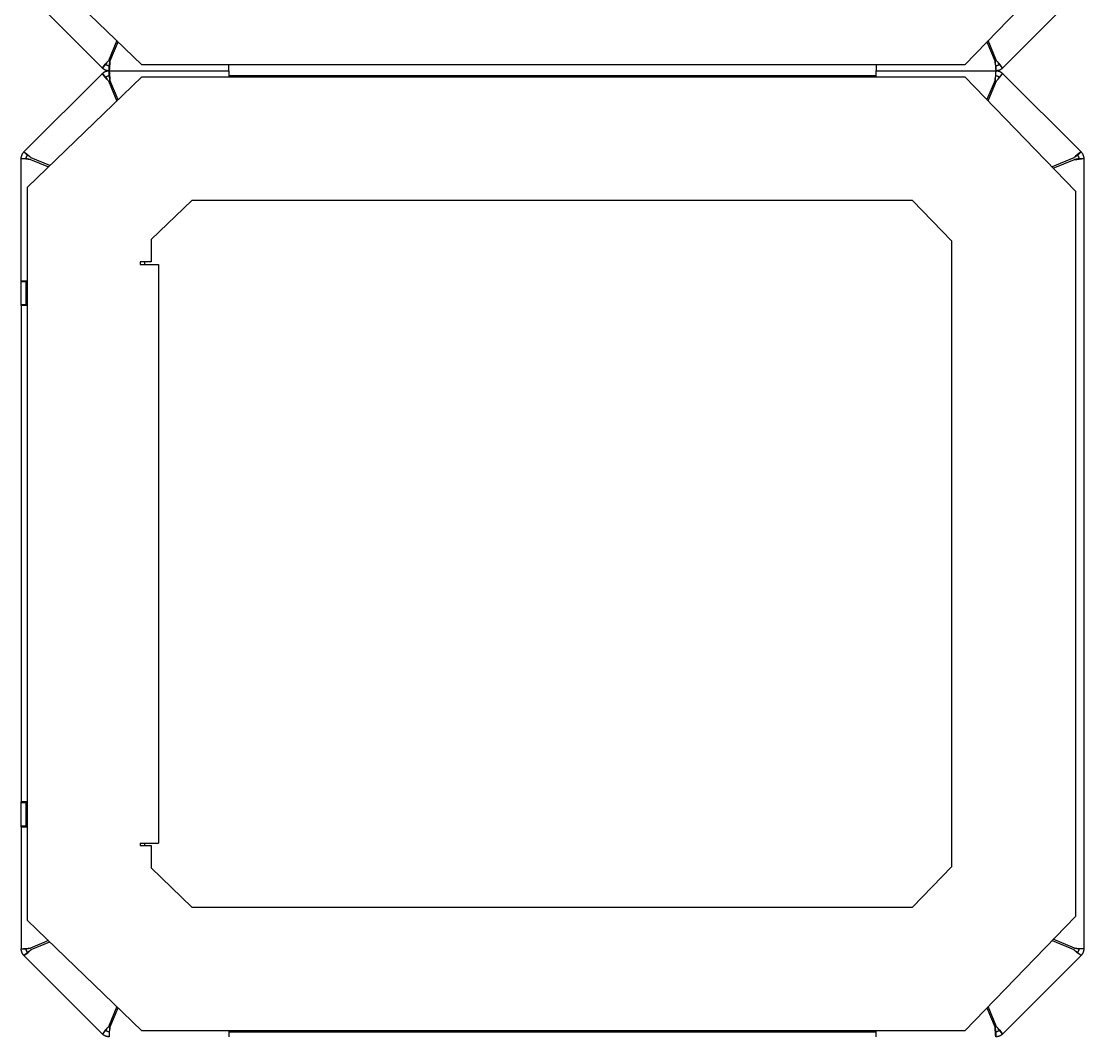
# Model space of a CAD drawing. Header units: millimetres. Extents: x 974 to 5700, y -47 to 3256.
# Drawn here: x 3278.8 to 3708.7, y 751.4 to 1162.3 of the extents above; entities that cross this region are included whole.
import ezdxf

# ---------------------------------------------------------------- set-up
doc = ezdxf.new("R2010")
doc.units = ezdxf.units.MM
doc.header["$MEASUREMENT"] = 0
doc.layers.add('Utwórz2D linie widoczne', color=7, linetype='Continuous', true_color=0x000000)

msp = doc.modelspace()

# ---------------------------------------------------------------- linework, layer by layer
at = {"layer": 'Utwórz2D linie widoczne'}
for p, q in [((3705.34, 1190.93), (3660.66, 1144.69)), ((3327.59, 1144.69), (3281.34, 1189.35)), ((3311.66, 1143.36), (3279.94, 1175.08)), ((3707.6, 1175.08), (3675.88, 1143.36)), ((3317.46, 1154.48), (3314.08, 1146.32)), ((3314.72, 1146.05), (3318, 1153.95)), ((3669.56, 1153.9), (3672.82, 1146.05)), ((3673.46, 1146.32), (3670.09, 1154.45)), ((3313.07, 1144.78), (3311.66, 1143.36)), ((3311.66, 1143.36), (3312.23, 1144.13)), ((3312.23, 1144.13), (3312.82, 1144.88)), ((3312.82, 1144.88), (3313.44, 1145.61)), ((3313.07, 1144.78), (3313.17, 1144.98)), ((3313.12, 1144.73), (3313.07, 1144.78)), ((3313.16, 1144.69), (3313.12, 1144.73)), ((3313.21, 1144.65), (3313.16, 1144.69)), ((3313.17, 1144.98), (3313.28, 1145.19)), ((3313.26, 1144.61), (3313.21, 1144.65)), ((3313.31, 1144.58), (3313.26, 1144.61)), ((3313.28, 1145.19), (3313.4, 1145.39)), ((3313.36, 1144.54), (3313.31, 1144.58)), ((3313.41, 1144.51), (3313.36, 1144.54)), ((3313.4, 1145.39), (3313.52, 1145.58)), ((3313.46, 1144.48), (3313.41, 1144.51)), ((3313.44, 1145.61), (3314.08, 1146.32)), ((3313.52, 1144.45), (3313.46, 1144.48)), ((3313.52, 1145.58), (3313.65, 1145.77)), ((3313.57, 1144.42), (3313.52, 1144.45)), ((3313.63, 1144.4), (3313.57, 1144.42)), ((3313.68, 1144.37), (3313.63, 1144.4)), ((3313.65, 1145.77), (3313.79, 1145.96)), ((3313.74, 1144.35), (3313.68, 1144.37)), ((3313.8, 1144.33), (3313.74, 1144.35)), ((3313.79, 1145.96), (3313.93, 1146.14)), ((3313.86, 1144.32), (3313.8, 1144.33)), ((3313.92, 1144.3), (3313.86, 1144.32)), ((3313.98, 1144.29), (3313.92, 1144.3)), ((3313.93, 1146.14), (3314.08, 1146.32)), ((3314.04, 1144.28), (3313.98, 1144.29)), ((3314.1, 1144.27), (3314.04, 1144.28)), ((3314.16, 1144.26), (3314.1, 1144.27)), ((3314.22, 1144.25), (3314.16, 1144.26)), ((3314.28, 1144.25), (3314.22, 1144.25)), ((3314.34, 1144.25), (3314.28, 1144.25)), ((3314.34, 1144.25), (3314.42, 1144.47)), ((3314.34, 1142.25), (3314.34, 1144.25)), ((3314.42, 1144.47), (3314.49, 1144.69)), ((3314.49, 1144.69), (3314.54, 1144.91)), ((3314.6, 1144.14), (3314.49, 1143.19)), ((3314.54, 1144.91), (3314.6, 1145.14)), ((3314.6, 1145.14), (3314.64, 1145.36)), ((3314.68, 1145.09), (3314.6, 1144.14)), ((3314.64, 1145.36), (3314.67, 1145.59)), ((3314.67, 1145.59), (3314.7, 1145.82)), ((3314.72, 1146.05), (3314.68, 1145.09)), ((3314.7, 1145.82), (3314.72, 1146.05)), ((3660.66, 1144.69), (3327.59, 1144.69)), ((3362.77, 1142.25), (3362.77, 1144.69)), ((3624.77, 1144.69), (3624.77, 1142.25)), ((3672.82, 1146.05), (3672.87, 1145.09)), ((3672.84, 1145.82), (3672.82, 1146.05)), ((3672.87, 1145.59), (3672.84, 1145.82)), ((3672.9, 1145.36), (3672.87, 1145.59)), ((3672.87, 1145.09), (3672.94, 1144.14)), ((3672.95, 1145.14), (3672.9, 1145.36)), ((3672.94, 1144.14), (3673.05, 1143.19)), ((3673, 1144.91), (3672.95, 1145.14)), ((3673.06, 1144.69), (3673, 1144.91)), ((3673.12, 1144.47), (3673.06, 1144.69)), ((3673.2, 1144.25), (3673.12, 1144.47)), ((3673.26, 1144.25), (3673.2, 1144.25)), ((3673.2, 1144.25), (3673.2, 1142.25)), ((3673.32, 1144.25), (3673.26, 1144.25)), ((3673.38, 1144.26), (3673.32, 1144.25)), ((3673.44, 1144.27), (3673.38, 1144.26)), ((3673.5, 1144.28), (3673.44, 1144.27)), ((3673.46, 1146.32), (3673.61, 1146.14)), ((3674.11, 1145.61), (3673.46, 1146.32)), ((3673.56, 1144.29), (3673.5, 1144.28)), ((3673.62, 1144.3), (3673.56, 1144.29)), ((3673.61, 1146.14), (3673.75, 1145.96)), ((3673.68, 1144.32), (3673.62, 1144.3)), ((3673.74, 1144.33), (3673.68, 1144.32)), ((3673.8, 1144.35), (3673.74, 1144.33)), ((3673.75, 1145.96), (3673.89, 1145.77)), ((3673.86, 1144.37), (3673.8, 1144.35)), ((3673.91, 1144.4), (3673.86, 1144.37)), ((3673.89, 1145.77), (3674.02, 1145.58)), ((3673.97, 1144.42), (3673.91, 1144.4)), ((3674.02, 1144.45), (3673.97, 1144.42)), ((3674.02, 1145.58), (3674.14, 1145.39)), ((3674.08, 1144.48), (3674.02, 1144.45)), ((3674.13, 1144.51), (3674.08, 1144.48)), ((3674.72, 1144.88), (3674.11, 1145.61)), ((3674.18, 1144.54), (3674.13, 1144.51)), ((3674.14, 1145.39), (3674.26, 1145.19)), ((3674.23, 1144.58), (3674.18, 1144.54)), ((3674.28, 1144.61), (3674.23, 1144.58)), ((3674.26, 1145.19), (3674.37, 1144.98)), ((3674.33, 1144.65), (3674.28, 1144.61)), ((3674.38, 1144.69), (3674.33, 1144.65)), ((3674.37, 1144.98), (3674.47, 1144.78)), ((3674.42, 1144.73), (3674.38, 1144.69)), ((3674.47, 1144.78), (3674.42, 1144.73)), ((3675.88, 1143.36), (3674.47, 1144.78)), ((3675.32, 1144.13), (3674.72, 1144.88)), ((3675.88, 1143.36), (3675.32, 1144.13)), ((3279.94, 1109.42), (3311.66, 1141.14)), ((3281.34, 1095.14), (3327.59, 1139.81)), ((3311.75, 1143.27), (3311.66, 1143.36)), ((3311.66, 1141.14), (3311.75, 1141.23)), ((3312.23, 1140.37), (3311.66, 1141.14)), ((3311.66, 1141.14), (3313.07, 1139.72)), ((3311.85, 1143.18), (3311.75, 1143.27)), ((3311.75, 1141.23), (3311.85, 1141.31)), ((3311.95, 1143.1), (3311.85, 1143.18)), ((3311.85, 1141.31), (3311.95, 1141.4)), ((3312.05, 1143.02), (3311.95, 1143.1)), ((3311.95, 1141.4), (3312.05, 1141.48)), ((3312.15, 1142.94), (3312.05, 1143.02)), ((3312.05, 1141.48), (3312.15, 1141.55)), ((3312.26, 1142.87), (3312.15, 1142.94)), ((3312.15, 1141.55), (3312.26, 1141.63)), ((3312.82, 1139.62), (3312.23, 1140.37)), ((3312.37, 1142.8), (3312.26, 1142.87)), ((3312.26, 1141.63), (3312.37, 1141.7)), ((3312.48, 1142.74), (3312.37, 1142.8)), ((3312.37, 1141.7), (3312.48, 1141.76)), ((3312.6, 1142.68), (3312.48, 1142.74)), ((3312.48, 1141.76), (3312.6, 1141.82)), ((3312.71, 1142.62), (3312.6, 1142.68)), ((3312.6, 1141.82), (3312.71, 1141.88)), ((3312.83, 1142.56), (3312.71, 1142.62)), ((3312.71, 1141.88), (3312.83, 1141.93)), ((3313.44, 1138.89), (3312.82, 1139.62)), ((3312.95, 1142.51), (3312.83, 1142.56)), ((3312.83, 1141.93), (3312.95, 1141.98)), ((3313.07, 1142.47), (3312.95, 1142.51)), ((3312.95, 1141.98), (3313.07, 1142.03)), ((3313.19, 1142.43), (3313.07, 1142.47)), ((3313.07, 1142.03), (3313.19, 1142.07)), ((3313.07, 1139.72), (3313.12, 1139.76)), ((3313.07, 1139.72), (3313.17, 1139.51)), ((3313.12, 1139.76), (3313.16, 1139.81)), ((3313.16, 1139.81), (3313.21, 1139.85)), ((3313.17, 1139.51), (3313.28, 1139.31)), ((3313.32, 1142.39), (3313.19, 1142.43)), ((3313.19, 1142.07), (3313.32, 1142.11)), ((3313.21, 1139.85), (3313.26, 1139.88)), ((3313.26, 1139.88), (3313.31, 1139.92)), ((3313.28, 1139.31), (3313.4, 1139.11)), ((3313.31, 1139.92), (3313.36, 1139.95)), ((3313.44, 1142.36), (3313.32, 1142.39)), ((3313.32, 1142.11), (3313.44, 1142.14)), ((3313.36, 1139.95), (3313.41, 1139.99)), ((3313.41, 1139.99), (3313.46, 1140.02)), ((3313.57, 1142.33), (3313.44, 1142.36)), ((3313.44, 1142.14), (3313.57, 1142.17)), ((3313.46, 1140.02), (3313.52, 1140.05)), ((3313.52, 1140.05), (3313.57, 1140.07)), ((3313.7, 1142.3), (3313.57, 1142.33)), ((3313.57, 1142.17), (3313.7, 1142.19)), ((3313.57, 1140.07), (3313.63, 1140.1)), ((3313.63, 1140.1), (3313.68, 1140.12)), ((3313.68, 1140.12), (3313.74, 1140.15)), ((3313.83, 1142.28), (3313.7, 1142.3)), ((3313.7, 1142.19), (3313.83, 1142.21)), ((3313.74, 1140.15), (3313.8, 1140.16)), ((3313.8, 1140.16), (3313.86, 1140.18)), ((3313.96, 1142.27), (3313.83, 1142.28)), ((3313.83, 1142.21), (3313.96, 1142.23)), ((3313.86, 1140.18), (3313.92, 1140.2)), ((3313.92, 1140.2), (3313.98, 1140.21)), ((3314.09, 1142.26), (3313.96, 1142.27)), ((3313.96, 1142.23), (3314.09, 1142.24)), ((3313.98, 1140.21), (3314.04, 1140.22)), ((3314.04, 1140.22), (3314.1, 1140.23)), ((3314.21, 1142.25), (3314.09, 1142.26)), ((3314.09, 1142.24), (3314.21, 1142.25)), ((3314.1, 1140.23), (3314.16, 1140.24)), ((3314.16, 1140.24), (3314.22, 1140.24)), ((3314.34, 1142.25), (3314.21, 1142.25)), ((3314.21, 1142.25), (3314.34, 1142.25)), ((3314.22, 1140.24), (3314.28, 1140.25)), ((3314.28, 1140.25), (3314.34, 1140.25)), ((3314.49, 1143.19), (3314.34, 1142.25)), ((3314.34, 1142.25), (3314.49, 1141.3)), ((3314.34, 1140.25), (3314.34, 1142.25)), ((3314.34, 1142.25), (3362.77, 1142.25)), ((3314.42, 1140.03), (3314.34, 1140.25)), ((3314.49, 1139.81), (3314.42, 1140.03)), ((3314.49, 1141.3), (3314.6, 1140.36)), ((3314.54, 1139.59), (3314.49, 1139.81)), ((3314.6, 1139.36), (3314.54, 1139.59)), ((3314.6, 1140.36), (3314.68, 1139.4)), ((3314.64, 1139.14), (3314.6, 1139.36)), ((3314.68, 1139.4), (3314.72, 1138.45)), ((3327.59, 1139.81), (3660.66, 1139.81)), ((3362.77, 1142.25), (3362.77, 1139.81)), ((3624.77, 1140.25), (3362.77, 1140.25)), ((3624.77, 1139.81), (3624.77, 1142.25)), ((3624.77, 1142.25), (3673.2, 1142.25)), ((3660.66, 1139.81), (3705.34, 1093.57)), ((3672.87, 1139.4), (3672.82, 1138.45)), ((3672.94, 1140.36), (3672.87, 1139.4)), ((3672.9, 1139.14), (3672.95, 1139.36)), ((3673.05, 1141.3), (3672.94, 1140.36)), ((3672.95, 1139.36), (3673, 1139.59)), ((3673, 1139.59), (3673.06, 1139.81)), ((3673.05, 1143.19), (3673.2, 1142.25)), ((3673.2, 1142.25), (3673.05, 1141.3)), ((3673.06, 1139.81), (3673.12, 1140.03)), ((3673.12, 1140.03), (3673.2, 1140.25)), ((3673.33, 1142.25), (3673.2, 1142.25)), ((3673.2, 1140.25), (3673.2, 1142.25)), ((3673.2, 1142.25), (3673.33, 1142.25)), ((3673.2, 1140.25), (3673.26, 1140.25)), ((3673.26, 1140.25), (3673.32, 1140.24)), ((3673.32, 1140.24), (3673.38, 1140.24)), ((3673.46, 1142.26), (3673.33, 1142.25)), ((3673.33, 1142.25), (3673.46, 1142.24)), ((3673.38, 1140.24), (3673.44, 1140.23)), ((3673.44, 1140.23), (3673.5, 1140.22)), ((3673.58, 1142.27), (3673.46, 1142.26)), ((3673.46, 1142.24), (3673.58, 1142.23)), ((3673.5, 1140.22), (3673.56, 1140.21)), ((3673.56, 1140.21), (3673.62, 1140.2)), ((3673.71, 1142.28), (3673.58, 1142.27)), ((3673.58, 1142.23), (3673.71, 1142.21)), ((3673.62, 1140.2), (3673.68, 1140.18)), ((3673.68, 1140.18), (3673.74, 1140.16)), ((3673.84, 1142.3), (3673.71, 1142.28)), ((3673.71, 1142.21), (3673.84, 1142.19)), ((3673.74, 1140.16), (3673.8, 1140.15)), ((3673.8, 1140.15), (3673.86, 1140.12)), ((3673.97, 1142.33), (3673.84, 1142.3)), ((3673.84, 1142.19), (3673.97, 1142.17)), ((3673.86, 1140.12), (3673.91, 1140.1)), ((3673.91, 1140.1), (3673.97, 1140.07)), ((3674.1, 1142.36), (3673.97, 1142.33)), ((3673.97, 1142.17), (3674.1, 1142.14)), ((3673.97, 1140.07), (3674.02, 1140.05)), ((3674.02, 1140.05), (3674.08, 1140.02)), ((3674.08, 1140.02), (3674.13, 1139.99)), ((3674.22, 1142.39), (3674.1, 1142.36)), ((3674.1, 1142.14), (3674.22, 1142.11)), ((3674.11, 1138.89), (3674.72, 1139.62)), ((3674.13, 1139.99), (3674.18, 1139.95)), ((3674.26, 1139.31), (3674.14, 1139.11)), ((3674.18, 1139.95), (3674.23, 1139.92)), ((3674.35, 1142.43), (3674.22, 1142.39)), ((3674.22, 1142.11), (3674.35, 1142.07)), ((3674.23, 1139.92), (3674.28, 1139.88)), ((3674.37, 1139.51), (3674.26, 1139.31)), ((3674.28, 1139.88), (3674.33, 1139.85)), ((3674.33, 1139.85), (3674.38, 1139.81)), ((3674.47, 1142.47), (3674.35, 1142.43)), ((3674.35, 1142.07), (3674.47, 1142.03)), ((3674.47, 1139.72), (3674.37, 1139.51)), ((3674.38, 1139.81), (3674.42, 1139.76)), ((3674.42, 1139.76), (3674.47, 1139.72)), ((3674.59, 1142.51), (3674.47, 1142.47)), ((3674.47, 1142.03), (3674.59, 1141.98)), ((3675.88, 1141.14), (3674.47, 1139.72)), ((3674.71, 1142.56), (3674.59, 1142.51)), ((3674.59, 1141.98), (3674.71, 1141.93)), ((3674.83, 1142.62), (3674.71, 1142.56)), ((3674.71, 1141.93), (3674.83, 1141.88)), ((3674.72, 1139.62), (3675.32, 1140.37)), ((3674.94, 1142.68), (3674.83, 1142.62)), ((3674.83, 1141.88), (3674.94, 1141.82)), ((3675.06, 1142.74), (3674.94, 1142.68)), ((3674.94, 1141.82), (3675.06, 1141.76)), ((3675.17, 1142.8), (3675.06, 1142.74)), ((3675.06, 1141.76), (3675.17, 1141.7)), ((3675.28, 1142.87), (3675.17, 1142.8)), ((3675.17, 1141.7), (3675.28, 1141.63)), ((3675.39, 1142.94), (3675.28, 1142.87)), ((3675.28, 1141.63), (3675.39, 1141.55)), ((3675.32, 1140.37), (3675.88, 1141.14)), ((3675.49, 1143.02), (3675.39, 1142.94)), ((3675.39, 1141.55), (3675.49, 1141.48)), ((3675.59, 1143.1), (3675.49, 1143.02)), ((3675.49, 1141.48), (3675.59, 1141.4)), ((3675.69, 1143.18), (3675.59, 1143.1)), ((3675.59, 1141.4), (3675.69, 1141.31)), ((3675.79, 1143.27), (3675.69, 1143.18)), ((3675.69, 1141.31), (3675.79, 1141.23)), ((3675.88, 1143.36), (3675.79, 1143.27)), ((3675.79, 1141.23), (3675.88, 1141.14)), ((3675.88, 1141.14), (3707.6, 1109.42)), ((3313.4, 1139.11), (3313.52, 1138.92)), ((3314.08, 1138.18), (3313.44, 1138.89)), ((3313.52, 1138.92), (3313.65, 1138.73)), ((3313.65, 1138.73), (3313.79, 1138.54)), ((3313.79, 1138.54), (3313.93, 1138.36)), ((3313.93, 1138.36), (3314.08, 1138.18)), ((3314.08, 1138.18), (3317.46, 1130.02)), ((3314.67, 1138.91), (3314.64, 1139.14)), ((3314.7, 1138.68), (3314.67, 1138.91)), ((3314.72, 1138.45), (3314.7, 1138.68)), ((3318, 1130.54), (3314.72, 1138.45)), ((3672.82, 1138.45), (3669.56, 1130.59)), ((3670.09, 1130.04), (3673.46, 1138.18)), ((3672.82, 1138.45), (3672.84, 1138.68)), ((3672.84, 1138.68), (3672.87, 1138.91)), ((3672.87, 1138.91), (3672.9, 1139.14)), ((3673.46, 1138.18), (3674.11, 1138.89)), ((3673.61, 1138.36), (3673.46, 1138.18)), ((3673.75, 1138.54), (3673.61, 1138.36)), ((3673.89, 1138.73), (3673.75, 1138.54)), ((3674.02, 1138.92), (3673.89, 1138.73)), ((3674.14, 1139.11), (3674.02, 1138.92)), ((3279.6, 1109.03), (3279.68, 1109.13)), ((3279.68, 1109.13), (3279.77, 1109.23)), ((3279.77, 1109.23), (3279.85, 1109.33)), ((3279.85, 1109.33), (3279.94, 1109.42)), ((3279.94, 1109.42), (3280.71, 1108.85)), ((3281.36, 1108.01), (3279.94, 1109.42)), ((3707.6, 1109.42), (3706.18, 1108.01)), ((3707.6, 1109.42), (3706.83, 1108.85)), ((3707.6, 1109.42), (3707.69, 1109.33)), ((3707.69, 1109.33), (3707.78, 1109.23)), ((3707.78, 1109.23), (3707.86, 1109.13)), ((3707.86, 1109.13), (3707.94, 1109.03)), ((3278.83, 1106.86), (3278.84, 1106.99)), ((3278.83, 1106.73), (3278.83, 1106.86)), ((3279.77, 1106.59), (3278.83, 1106.73)), ((3278.83, 1106.73), (3280.83, 1106.73)), ((3278.83, 1057.25), (3278.83, 1106.73)), ((3278.84, 1106.99), (3278.85, 1107.12)), ((3278.85, 1107.12), (3278.86, 1107.25)), ((3278.86, 1107.25), (3278.88, 1107.38)), ((3278.88, 1107.38), (3278.91, 1107.51)), ((3278.91, 1107.51), (3278.94, 1107.63)), ((3278.94, 1107.63), (3278.97, 1107.76)), ((3278.97, 1107.76), (3279.01, 1107.88)), ((3279.01, 1107.88), (3279.05, 1108.01)), ((3279.05, 1108.01), (3279.09, 1108.13)), ((3279.09, 1108.13), (3279.14, 1108.25)), ((3279.14, 1108.25), (3279.2, 1108.37)), ((3279.2, 1108.37), (3279.26, 1108.48)), ((3279.26, 1108.48), (3279.32, 1108.6)), ((3279.32, 1108.6), (3279.38, 1108.71)), ((3279.38, 1108.71), (3279.45, 1108.82)), ((3279.45, 1108.82), (3279.52, 1108.93)), ((3279.52, 1108.93), (3279.6, 1109.03)), ((3280.72, 1106.48), (3279.77, 1106.59)), ((3280.71, 1108.85), (3281.46, 1108.26)), ((3281.68, 1106.4), (3280.72, 1106.48)), ((3280.83, 1106.86), (3280.84, 1106.92)), ((3280.83, 1106.8), (3280.83, 1106.86)), ((3280.83, 1106.73), (3280.83, 1106.8)), ((3281.05, 1106.66), (3280.83, 1106.73)), ((3280.84, 1106.92), (3280.85, 1106.98)), ((3280.85, 1106.98), (3280.86, 1107.04)), ((3280.86, 1107.04), (3280.87, 1107.1)), ((3280.87, 1107.1), (3280.88, 1107.16)), ((3280.88, 1107.16), (3280.9, 1107.22)), ((3280.9, 1107.22), (3280.91, 1107.28)), ((3280.91, 1107.28), (3280.93, 1107.34)), ((3280.93, 1107.34), (3280.95, 1107.39)), ((3280.95, 1107.39), (3280.98, 1107.45)), ((3280.98, 1107.45), (3281, 1107.51)), ((3281, 1107.51), (3281.03, 1107.56)), ((3281.03, 1107.56), (3281.06, 1107.62)), ((3281.27, 1106.59), (3281.05, 1106.66)), ((3281.06, 1107.62), (3281.09, 1107.67)), ((3281.09, 1107.67), (3281.12, 1107.72)), ((3281.12, 1107.72), (3281.16, 1107.77)), ((3281.16, 1107.77), (3281.19, 1107.82)), ((3281.19, 1107.82), (3281.23, 1107.87)), ((3281.23, 1107.87), (3281.27, 1107.92)), ((3281.27, 1107.92), (3281.31, 1107.96)), ((3281.49, 1106.53), (3281.27, 1106.59)), ((3281.31, 1107.96), (3281.36, 1108.01)), ((3281.56, 1107.9), (3281.36, 1108.01)), ((3281.46, 1108.26), (3282.19, 1107.64)), ((3281.72, 1106.48), (3281.49, 1106.53)), ((3281.77, 1107.8), (3281.56, 1107.9)), ((3282.63, 1106.36), (3281.68, 1106.4)), ((3281.94, 1106.44), (3281.72, 1106.48)), ((3281.97, 1107.68), (3281.77, 1107.8)), ((3282.17, 1106.4), (3281.94, 1106.44)), ((3282.16, 1107.56), (3281.97, 1107.68)), ((3282.35, 1107.43), (3282.16, 1107.56)), ((3282.4, 1106.38), (3282.17, 1106.4)), ((3282.19, 1107.64), (3282.9, 1107)), ((3282.54, 1107.29), (3282.35, 1107.43)), ((3282.63, 1106.36), (3282.4, 1106.38)), ((3282.72, 1107.15), (3282.54, 1107.29)), ((3282.63, 1106.36), (3289.85, 1103.36)), ((3282.9, 1107), (3282.72, 1107.15)), ((3290.4, 1103.89), (3282.9, 1107)), ((3704.64, 1107), (3695.87, 1103.37)), ((3696.39, 1102.83), (3704.91, 1106.36)), ((3705.35, 1107.64), (3704.64, 1107)), ((3704.64, 1107), (3704.82, 1107.15)), ((3704.82, 1107.15), (3705, 1107.29)), ((3704.91, 1106.36), (3705.87, 1106.4)), ((3705.14, 1106.38), (3704.91, 1106.36)), ((3705, 1107.29), (3705.19, 1107.43)), ((3705.37, 1106.4), (3705.14, 1106.38)), ((3705.19, 1107.43), (3705.38, 1107.56)), ((3706.08, 1108.26), (3705.35, 1107.64)), ((3705.6, 1106.44), (3705.37, 1106.4)), ((3705.38, 1107.56), (3705.57, 1107.68)), ((3705.57, 1107.68), (3705.77, 1107.8)), ((3705.82, 1106.48), (3705.6, 1106.44)), ((3705.77, 1107.8), (3705.98, 1107.9)), ((3706.05, 1106.53), (3705.82, 1106.48)), ((3705.87, 1106.4), (3706.82, 1106.48)), ((3705.98, 1107.9), (3706.18, 1108.01)), ((3706.27, 1106.59), (3706.05, 1106.53)), ((3706.83, 1108.85), (3706.08, 1108.26)), ((3706.18, 1108.01), (3706.23, 1107.96)), ((3706.23, 1107.96), (3706.27, 1107.92)), ((3706.27, 1107.92), (3706.31, 1107.87)), ((3706.49, 1106.66), (3706.27, 1106.59)), ((3706.31, 1107.87), (3706.35, 1107.82)), ((3706.35, 1107.82), (3706.38, 1107.77)), ((3706.38, 1107.77), (3706.42, 1107.72)), ((3706.42, 1107.72), (3706.45, 1107.67)), ((3706.45, 1107.67), (3706.48, 1107.62)), ((3706.48, 1107.62), (3706.51, 1107.56)), ((3706.71, 1106.73), (3706.49, 1106.66)), ((3706.51, 1107.56), (3706.54, 1107.51)), ((3706.54, 1107.51), (3706.56, 1107.45)), ((3706.56, 1107.45), (3706.59, 1107.39)), ((3706.59, 1107.39), (3706.61, 1107.34)), ((3706.61, 1107.34), (3706.63, 1107.28)), ((3706.63, 1107.28), (3706.64, 1107.22)), ((3706.64, 1107.22), (3706.66, 1107.16)), ((3706.66, 1107.16), (3706.67, 1107.1)), ((3706.67, 1107.1), (3706.69, 1107.04)), ((3706.69, 1107.04), (3706.69, 1106.98)), ((3706.69, 1106.98), (3706.7, 1106.92)), ((3706.7, 1106.92), (3706.71, 1106.86)), ((3706.71, 1106.86), (3706.71, 1106.8)), ((3706.71, 1106.8), (3706.71, 1106.73)), ((3706.71, 1106.73), (3708.71, 1106.73)), ((3706.82, 1106.48), (3707.77, 1106.59)), ((3707.77, 1106.59), (3708.71, 1106.73)), ((3707.94, 1109.03), (3708.02, 1108.93)), ((3708.02, 1108.93), (3708.09, 1108.82)), ((3708.09, 1108.82), (3708.16, 1108.71)), ((3708.16, 1108.71), (3708.22, 1108.6)), ((3708.22, 1108.6), (3708.29, 1108.48)), ((3708.29, 1108.48), (3708.34, 1108.37)), ((3708.34, 1108.37), (3708.4, 1108.25)), ((3708.4, 1108.25), (3708.45, 1108.13)), ((3708.45, 1108.13), (3708.49, 1108.01)), ((3708.49, 1108.01), (3708.53, 1107.88)), ((3708.53, 1107.88), (3708.57, 1107.76)), ((3708.57, 1107.76), (3708.6, 1107.63)), ((3708.6, 1107.63), (3708.63, 1107.51)), ((3708.63, 1107.51), (3708.66, 1107.38)), ((3708.66, 1107.38), (3708.68, 1107.25)), ((3708.68, 1107.25), (3708.69, 1107.12)), ((3708.69, 1107.12), (3708.7, 1106.99)), ((3708.7, 1106.99), (3708.71, 1106.86)), ((3708.71, 1106.86), (3708.71, 1106.73)), ((3708.71, 1106.73), (3708.71, 786.88)), ((3281.34, 798.47), (3281.34, 1095.14)), ((3705.34, 1093.57), (3705.34, 800.05)), ((3347.79, 1089.81), (3331.34, 1073.92)), ((3639.44, 1089.81), (3347.79, 1089.81)), ((3655.34, 1073.36), (3639.44, 1089.81)), ((3331.34, 1073.92), (3331.34, 1064.92)), ((3655.34, 820.26), (3655.34, 1073.36)), ((3326.94, 1064.92), (3326.94, 1063.92)), ((3331.34, 1064.92), (3326.94, 1064.92)), ((3326.94, 1063.92), (3334.34, 1063.92)), ((3328.78, 1063.92), (3328.78, 1064.92)), ((3334.34, 1063.92), (3334.34, 829.7)), ((3278.83, 1057.25), (3281.34, 1057.25)), ((3278.83, 1056.95), (3278.83, 1057.25)), ((3278.83, 1056.45), (3278.83, 1056.95)), ((3278.83, 1056.95), (3280.83, 1056.95)), ((3278.83, 1048.05), (3278.83, 1056.45)), ((3280.83, 1056.95), (3280.83, 1057.25)), ((3280.83, 1056.45), (3280.83, 1056.95)), ((3280.83, 1048.05), (3280.83, 1056.45)), ((3278.83, 1047.55), (3278.83, 1048.05)), ((3280.83, 1047.55), (3278.83, 1047.55)), ((3278.83, 1047.25), (3278.83, 1047.55)), ((3281.34, 1047.25), (3278.83, 1047.25)), ((3278.83, 1047.25), (3278.83, 846.37)), ((3280.83, 1047.55), (3280.83, 1048.05)), ((3280.83, 1047.25), (3280.83, 1047.55)), ((3281.34, 846.37), (3278.83, 846.37)), ((3278.83, 846.07), (3278.83, 846.37)), ((3280.83, 846.07), (3278.83, 846.07)), ((3278.83, 836.67), (3278.83, 846.07)), ((3280.83, 846.37), (3280.83, 846.07)), ((3280.83, 836.67), (3280.83, 846.07)), ((3278.83, 836.67), (3280.83, 836.67)), ((3278.83, 836.37), (3278.83, 836.67)), ((3278.83, 836.37), (3278.83, 786.88)), ((3278.83, 836.37), (3281.34, 836.37)), ((3280.83, 836.67), (3280.83, 836.37)), ((3326.94, 829.7), (3334.34, 829.7)), ((3326.94, 829.7), (3326.94, 828.7)), ((3328.78, 828.7), (3328.78, 829.7)), ((3326.94, 828.7), (3331.34, 828.7)), ((3331.34, 828.7), (3331.34, 819.7)), ((3331.34, 819.7), (3347.79, 803.81)), ((3639.44, 803.81), (3655.34, 820.26)), ((3347.79, 803.81), (3639.44, 803.81)), ((3705.34, 800.05), (3660.66, 753.81)), ((3327.59, 753.81), (3281.34, 798.47)), ((3278.83, 786.88), (3279.77, 787.02)), ((3278.83, 786.88), (3280.83, 786.88)), ((3278.83, 786.75), (3278.83, 786.88)), ((3278.84, 786.62), (3278.83, 786.75)), ((3279.77, 787.02), (3280.72, 787.13)), ((3280.72, 787.13), (3281.68, 787.21)), ((3280.83, 786.88), (3281.05, 786.96)), ((3280.83, 786.82), (3280.83, 786.88)), ((3280.83, 786.76), (3280.83, 786.82)), ((3280.84, 786.7), (3280.83, 786.76)), ((3280.85, 786.64), (3280.84, 786.7)), ((3281.05, 786.96), (3281.27, 787.02)), ((3281.27, 787.02), (3281.49, 787.08)), ((3281.49, 787.08), (3281.72, 787.13)), ((3281.68, 787.21), (3282.63, 787.26)), ((3281.72, 787.13), (3281.94, 787.18)), ((3281.94, 787.18), (3282.17, 787.21)), ((3282.17, 787.21), (3282.4, 787.24)), ((3282.4, 787.24), (3282.63, 787.26)), ((3289.85, 790.25), (3282.63, 787.26)), ((3282.9, 786.61), (3290.4, 789.72)), ((3695.87, 790.25), (3704.64, 786.61)), ((3704.91, 787.26), (3696.39, 790.79)), ((3704.91, 787.26), (3705.87, 787.21)), ((3704.91, 787.26), (3705.14, 787.24)), ((3705.14, 787.24), (3705.37, 787.21)), ((3705.37, 787.21), (3705.6, 787.18)), ((3705.6, 787.18), (3705.82, 787.13)), ((3705.82, 787.13), (3706.05, 787.08)), ((3705.87, 787.21), (3706.82, 787.13)), ((3706.05, 787.08), (3706.27, 787.02)), ((3706.27, 787.02), (3706.49, 786.96)), ((3706.49, 786.96), (3706.71, 786.88)), ((3706.7, 786.7), (3706.69, 786.64)), ((3706.71, 786.76), (3706.7, 786.7)), ((3706.71, 786.88), (3706.71, 786.82)), ((3708.71, 786.88), (3706.71, 786.88)), ((3706.71, 786.82), (3706.71, 786.76)), ((3706.82, 787.13), (3707.77, 787.02)), ((3707.77, 787.02), (3708.71, 786.88)), ((3708.71, 786.75), (3708.7, 786.62)), ((3708.71, 786.88), (3708.71, 786.75)), ((3278.85, 786.49), (3278.84, 786.62)), ((3278.86, 786.36), (3278.85, 786.49)), ((3278.88, 786.24), (3278.86, 786.36)), ((3278.91, 786.11), (3278.88, 786.24)), ((3278.94, 785.98), (3278.91, 786.11)), ((3278.97, 785.86), (3278.94, 785.98)), ((3279.01, 785.73), (3278.97, 785.86)), ((3279.05, 785.61), (3279.01, 785.73)), ((3279.09, 785.49), (3279.05, 785.61)), ((3279.14, 785.37), (3279.09, 785.49)), ((3279.2, 785.25), (3279.14, 785.37)), ((3279.26, 785.13), (3279.2, 785.25)), ((3279.32, 785.02), (3279.26, 785.13)), ((3279.38, 784.91), (3279.32, 785.02)), ((3279.45, 784.8), (3279.38, 784.91)), ((3279.52, 784.69), (3279.45, 784.8)), ((3279.6, 784.59), (3279.52, 784.69)), ((3279.68, 784.48), (3279.6, 784.59)), ((3279.77, 784.38), (3279.68, 784.48)), ((3279.85, 784.29), (3279.77, 784.38)), ((3279.94, 784.19), (3279.85, 784.29)), ((3279.94, 784.19), (3281.36, 785.61)), ((3279.94, 784.19), (3280.71, 784.76)), ((3311.66, 752.48), (3279.94, 784.19)), ((3280.71, 784.76), (3281.46, 785.36)), ((3280.86, 786.58), (3280.85, 786.64)), ((3280.87, 786.52), (3280.86, 786.58)), ((3280.88, 786.46), (3280.87, 786.52)), ((3280.9, 786.4), (3280.88, 786.46)), ((3280.91, 786.34), (3280.9, 786.4)), ((3280.93, 786.28), (3280.91, 786.34)), ((3280.95, 786.22), (3280.93, 786.28)), ((3280.98, 786.16), (3280.95, 786.22)), ((3281, 786.11), (3280.98, 786.16)), ((3281.03, 786.05), (3281, 786.11)), ((3281.06, 786), (3281.03, 786.05)), ((3281.09, 785.95), (3281.06, 786)), ((3281.12, 785.89), (3281.09, 785.95)), ((3281.16, 785.84), (3281.12, 785.89)), ((3281.19, 785.79), (3281.16, 785.84)), ((3281.23, 785.75), (3281.19, 785.79)), ((3281.27, 785.7), (3281.23, 785.75)), ((3281.31, 785.65), (3281.27, 785.7)), ((3281.36, 785.61), (3281.31, 785.65)), ((3281.56, 785.71), (3281.36, 785.61)), ((3281.46, 785.36), (3282.19, 785.97)), ((3281.77, 785.82), (3281.56, 785.71)), ((3281.97, 785.94), (3281.77, 785.82)), ((3282.16, 786.06), (3281.97, 785.94)), ((3282.35, 786.19), (3282.16, 786.06)), ((3282.19, 785.97), (3282.9, 786.61)), ((3282.54, 786.32), (3282.35, 786.19)), ((3282.72, 786.47), (3282.54, 786.32)), ((3282.9, 786.61), (3282.72, 786.47)), ((3707.6, 784.19), (3675.88, 752.48)), ((3704.64, 786.61), (3704.82, 786.47)), ((3705.35, 785.97), (3704.64, 786.61)), ((3704.82, 786.47), (3705, 786.32)), ((3705, 786.32), (3705.19, 786.19)), ((3705.19, 786.19), (3705.38, 786.06)), ((3706.08, 785.36), (3705.35, 785.97)), ((3705.38, 786.06), (3705.57, 785.94)), ((3705.57, 785.94), (3705.77, 785.82)), ((3705.77, 785.82), (3705.98, 785.71)), ((3705.98, 785.71), (3706.18, 785.61)), ((3706.83, 784.76), (3706.08, 785.36)), ((3706.23, 785.65), (3706.18, 785.61)), ((3706.18, 785.61), (3707.6, 784.19)), ((3706.27, 785.7), (3706.23, 785.65)), ((3706.31, 785.75), (3706.27, 785.7)), ((3706.35, 785.79), (3706.31, 785.75)), ((3706.38, 785.84), (3706.35, 785.79)), ((3706.42, 785.89), (3706.38, 785.84)), ((3706.45, 785.95), (3706.42, 785.89)), ((3706.48, 786), (3706.45, 785.95)), ((3706.51, 786.05), (3706.48, 786)), ((3706.54, 786.11), (3706.51, 786.05)), ((3706.56, 786.16), (3706.54, 786.11)), ((3706.59, 786.22), (3706.56, 786.16)), ((3706.61, 786.28), (3706.59, 786.22)), ((3706.63, 786.34), (3706.61, 786.28)), ((3706.64, 786.4), (3706.63, 786.34)), ((3706.66, 786.46), (3706.64, 786.4)), ((3706.67, 786.52), (3706.66, 786.46)), ((3706.69, 786.58), (3706.67, 786.52)), ((3706.69, 786.64), (3706.69, 786.58)), ((3707.6, 784.19), (3706.83, 784.76)), ((3707.69, 784.29), (3707.6, 784.19)), ((3707.78, 784.38), (3707.69, 784.29)), ((3707.86, 784.48), (3707.78, 784.38)), ((3707.94, 784.59), (3707.86, 784.48)), ((3708.02, 784.69), (3707.94, 784.59)), ((3708.09, 784.8), (3708.02, 784.69)), ((3708.16, 784.91), (3708.09, 784.8)), ((3708.22, 785.02), (3708.16, 784.91)), ((3708.29, 785.13), (3708.22, 785.02)), ((3708.34, 785.25), (3708.29, 785.13)), ((3708.4, 785.37), (3708.34, 785.25)), ((3708.45, 785.49), (3708.4, 785.37)), ((3708.49, 785.61), (3708.45, 785.49)), ((3708.53, 785.73), (3708.49, 785.61)), ((3708.57, 785.86), (3708.53, 785.73)), ((3708.6, 785.98), (3708.57, 785.86)), ((3708.63, 786.11), (3708.6, 785.98)), ((3708.66, 786.24), (3708.63, 786.11)), ((3708.68, 786.36), (3708.66, 786.24)), ((3708.69, 786.49), (3708.68, 786.36)), ((3708.7, 786.62), (3708.69, 786.49)), ((3317.46, 763.59), (3314.08, 755.43)), ((3314.72, 755.17), (3318, 763.07)), ((3669.56, 763.02), (3672.82, 755.17)), ((3673.46, 755.43), (3670.09, 763.57)), ((3311.66, 752.48), (3313.07, 753.89)), ((3312.23, 753.25), (3311.66, 752.48)), ((3311.75, 752.39), (3311.66, 752.48)), ((3311.85, 752.3), (3311.75, 752.39)), ((3311.95, 752.22), (3311.85, 752.3)), ((3312.82, 754), (3312.23, 753.25)), ((3313.44, 754.73), (3312.82, 754)), ((3313.07, 753.89), (3313.17, 754.1)), ((3313.12, 753.85), (3313.07, 753.89)), ((3313.16, 753.81), (3313.12, 753.85)), ((3313.21, 753.77), (3313.16, 753.81)), ((3313.17, 754.1), (3313.28, 754.3)), ((3313.26, 753.73), (3313.21, 753.77)), ((3313.31, 753.7), (3313.26, 753.73)), ((3313.28, 754.3), (3313.4, 754.5)), ((3313.36, 753.66), (3313.31, 753.7)), ((3313.41, 753.63), (3313.36, 753.66)), ((3313.4, 754.5), (3313.52, 754.7)), ((3313.46, 753.6), (3313.41, 753.63)), ((3314.08, 755.43), (3313.44, 754.73)), ((3313.52, 753.57), (3313.46, 753.6)), ((3313.52, 754.7), (3313.65, 754.89)), ((3313.57, 753.54), (3313.52, 753.57)), ((3313.63, 753.52), (3313.57, 753.54)), ((3313.68, 753.49), (3313.63, 753.52)), ((3313.65, 754.89), (3313.79, 755.08)), ((3313.74, 753.47), (3313.68, 753.49)), ((3313.8, 753.45), (3313.74, 753.47)), ((3313.79, 755.08), (3313.93, 755.26)), ((3313.86, 753.43), (3313.8, 753.45)), ((3313.92, 753.42), (3313.86, 753.43)), ((3313.98, 753.4), (3313.92, 753.42)), ((3313.93, 755.26), (3314.08, 755.43)), ((3314.04, 753.39), (3313.98, 753.4)), ((3314.1, 753.38), (3314.04, 753.39)), ((3314.16, 753.38), (3314.1, 753.38)), ((3314.22, 753.37), (3314.16, 753.38)), ((3314.28, 753.37), (3314.22, 753.37)), ((3314.34, 753.37), (3314.28, 753.37)), ((3314.42, 753.59), (3314.34, 753.37)), ((3314.34, 753.37), (3314.34, 751.37)), ((3314.34, 751.37), (3314.49, 752.31)), ((3314.49, 753.81), (3314.42, 753.59)), ((3314.54, 754.03), (3314.49, 753.81)), ((3314.49, 752.31), (3314.6, 753.26)), ((3314.6, 754.25), (3314.54, 754.03)), ((3314.64, 754.48), (3314.6, 754.25)), ((3314.6, 753.26), (3314.68, 754.21)), ((3314.67, 754.71), (3314.64, 754.48)), ((3314.7, 754.94), (3314.67, 754.71)), ((3314.68, 754.21), (3314.72, 755.17)), ((3314.72, 755.17), (3314.7, 754.94)), ((3660.66, 753.81), (3327.59, 753.81)), ((3362.77, 753.81), (3362.77, 751.37)), ((3362.77, 753.37), (3624.77, 753.37)), ((3624.77, 751.37), (3624.77, 753.81)), ((3672.82, 755.17), (3672.84, 754.94)), ((3672.87, 754.21), (3672.82, 755.17)), ((3672.84, 754.94), (3672.87, 754.71)), ((3672.87, 754.71), (3672.9, 754.48)), ((3672.94, 753.26), (3672.87, 754.21)), ((3672.9, 754.48), (3672.95, 754.25)), ((3673.05, 752.31), (3672.94, 753.26)), ((3672.95, 754.25), (3673, 754.03)), ((3673, 754.03), (3673.06, 753.81)), ((3673.2, 751.37), (3673.05, 752.31)), ((3673.06, 753.81), (3673.12, 753.59)), ((3673.12, 753.59), (3673.2, 753.37)), ((3673.26, 753.37), (3673.2, 753.37)), ((3673.2, 753.37), (3673.2, 751.37)), ((3673.32, 753.37), (3673.26, 753.37)), ((3673.38, 753.38), (3673.32, 753.37)), ((3673.44, 753.38), (3673.38, 753.38)), ((3673.5, 753.39), (3673.44, 753.38)), ((3673.61, 755.26), (3673.46, 755.43)), ((3673.46, 755.43), (3674.11, 754.73)), ((3673.56, 753.4), (3673.5, 753.39)), ((3673.62, 753.42), (3673.56, 753.4)), ((3673.75, 755.08), (3673.61, 755.26)), ((3673.68, 753.43), (3673.62, 753.42)), ((3673.74, 753.45), (3673.68, 753.43)), ((3673.8, 753.47), (3673.74, 753.45)), ((3673.89, 754.89), (3673.75, 755.08)), ((3673.86, 753.49), (3673.8, 753.47)), ((3673.91, 753.52), (3673.86, 753.49)), ((3674.02, 754.7), (3673.89, 754.89)), ((3673.97, 753.54), (3673.91, 753.52)), ((3674.02, 753.57), (3673.97, 753.54)), ((3674.14, 754.5), (3674.02, 754.7)), ((3674.08, 753.6), (3674.02, 753.57)), ((3674.13, 753.63), (3674.08, 753.6)), ((3674.11, 754.73), (3674.72, 754)), ((3674.18, 753.66), (3674.13, 753.63)), ((3674.26, 754.3), (3674.14, 754.5)), ((3674.23, 753.7), (3674.18, 753.66)), ((3674.28, 753.73), (3674.23, 753.7)), ((3674.37, 754.1), (3674.26, 754.3)), ((3674.33, 753.77), (3674.28, 753.73)), ((3674.38, 753.81), (3674.33, 753.77)), ((3674.47, 753.89), (3674.37, 754.1)), ((3674.42, 753.85), (3674.38, 753.81)), ((3674.47, 753.89), (3674.42, 753.85)), ((3675.88, 752.48), (3674.47, 753.89)), ((3674.72, 754), (3675.32, 753.25)), ((3675.32, 753.25), (3675.88, 752.48)), ((3675.69, 752.3), (3675.59, 752.22)), ((3675.79, 752.39), (3675.69, 752.3)), ((3675.88, 752.48), (3675.79, 752.39)), ((3312.05, 752.14), (3311.95, 752.22)), ((3312.15, 752.06), (3312.05, 752.14)), ((3312.26, 751.99), (3312.15, 752.06)), ((3312.37, 751.92), (3312.26, 751.99)), ((3312.48, 751.85), (3312.37, 751.92)), ((3312.6, 751.79), (3312.48, 751.85)), ((3312.71, 751.74), (3312.6, 751.79)), ((3312.83, 751.68), (3312.71, 751.74)), ((3312.95, 751.63), (3312.83, 751.68)), ((3313.07, 751.59), (3312.95, 751.63)), ((3313.19, 751.54), (3313.07, 751.59)), ((3313.32, 751.51), (3313.19, 751.54)), ((3313.44, 751.47), (3313.32, 751.51)), ((3313.57, 751.45), (3313.44, 751.47)), ((3313.7, 751.42), (3313.57, 751.45)), ((3313.83, 751.4), (3313.7, 751.42)), ((3313.96, 751.39), (3313.83, 751.4)), ((3314.09, 751.38), (3313.96, 751.39)), ((3314.21, 751.37), (3314.09, 751.38)), ((3314.34, 751.37), (3314.21, 751.37)), ((3673.33, 751.37), (3673.2, 751.37)), ((3673.46, 751.38), (3673.33, 751.37)), ((3673.58, 751.39), (3673.46, 751.38)), ((3673.71, 751.4), (3673.58, 751.39)), ((3673.84, 751.42), (3673.71, 751.4)), ((3673.97, 751.45), (3673.84, 751.42)), ((3674.1, 751.47), (3673.97, 751.45)), ((3674.22, 751.51), (3674.1, 751.47)), ((3674.35, 751.54), (3674.22, 751.51)), ((3674.47, 751.59), (3674.35, 751.54)), ((3674.59, 751.63), (3674.47, 751.59)), ((3674.71, 751.68), (3674.59, 751.63)), ((3674.83, 751.74), (3674.71, 751.68)), ((3674.94, 751.79), (3674.83, 751.74)), ((3675.06, 751.85), (3674.94, 751.79)), ((3675.17, 751.92), (3675.06, 751.85)), ((3675.28, 751.99), (3675.17, 751.92)), ((3675.39, 752.06), (3675.28, 751.99)), ((3675.49, 752.14), (3675.39, 752.06)), ((3675.59, 752.22), (3675.49, 752.14))]:
    msp.add_line(p, q, dxfattribs=at)

doc.saveas('drawing.dxf')
